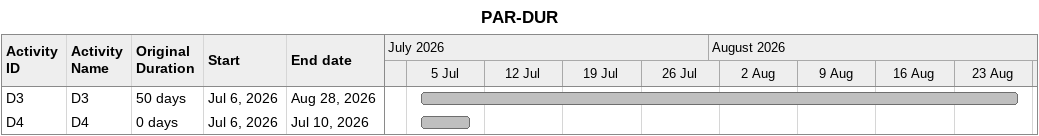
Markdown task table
PAR-DUR

| ID | Task | Original duration | Start | Finish |
|---|---|---|---|---|
| D3 | D3 | 50d | 2026-07-06 | 2026-08-28 |
| D4 | D4 | 0d | 2026-07-06 | 2026-07-10 |
